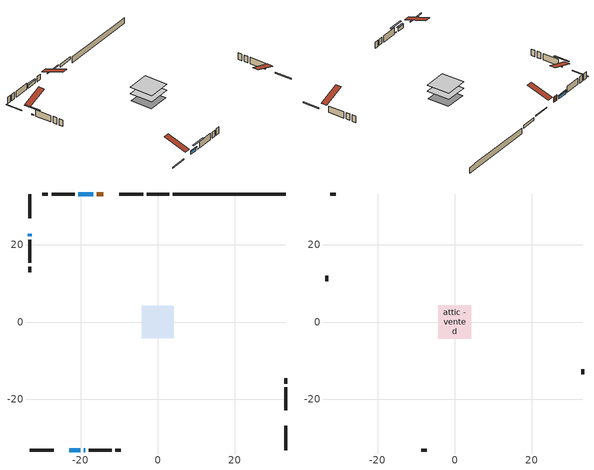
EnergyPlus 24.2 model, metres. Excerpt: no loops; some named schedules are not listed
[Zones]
conditioned space
 floor adiabatic (Floor2 construction): -1.14,-1.14 -1.14,1.14 1.14,1.14 1.14,-1.14 z1.07
 floor adiabatic (AdiabaticFloorConstruction): -4.2,-4.2 -4.2,4.2 4.2,4.2 4.2,-4.2 z1.07
 floor foundation (Slab1 construction): -4,-4 -4,4 4,4 4,-4 z-1.74
 floor foundation (Slab2 construction): -1.14,-1.14 -1.14,1.14 1.14,1.14 1.14,-1.14 z0
 wall outside (RimJoist1 construction): -3.77,33.2 -10.02,33.2 / -33.2,-33.2 -26.95,-33.2 / -33.2,33.2 -33.2,26.95 / 33.2,-33.2 33.2,-26.95 z1.07:1.37
 wall outside (AdiabaticWallConstruction 1): -14.08,33.2 -15.78,33.2 z1.07:3.1
 wall outside (AdiabaticWallConstruction): -16.71,33.2 -20.65,33.2 z1.07:2.23; -22.9,-33.2 -20.12,-33.2 z1.07:2.29; -19.2,-33.2 -18.85,-33.2 / -33.2,22.9 -33.2,22.21 z1.07:1.37
 wall outside (Wall1 construction): -21.58,33.2 -27.55,33.2 / -17.92,-33.2 -11.95,-33.2 / -33.2,21.29 -33.2,15.31 / 33.2,-22.89 33.2,-16.92 z1.07:3.51
 wall outside (Wall2 construction): -28.48,33.2 -29.93,33.2 / -11.02,-33.2 -9.57,-33.2 / -33.2,14.38 -33.2,12.94 / 33.2,-15.99 33.2,-14.54 z1.07:3.51
 wall foundation (FoundationWall1 construction): 3.88,33.2,-1.74 3.88,33.2,0.45 30.27,33.2,0.45 30.27,33.2,0.35 33.2,33.2,0.35 33.2,33.2,-1.74
 wall foundation (FoundationWall2 construction): 2.95,33.2 -2.84,33.2 z0:1.07
 window (WindowConstruction): -16.71,33.2 -20.65,33.2 z1.07:2.23
 window (WindowConstruction 1): -22.89,-33.2 -20.12,-33.2 z1.07:2.29
 window (WindowConstruction 2): -19.19,-33.2 -18.85,-33.2 z1.07:1.37
 window (WindowConstruction 3): -33.2,22.89 -33.2,22.22 z1.07:1.37
 door (Door): -14.08,33.2 -15.78,33.2 z1.07:3.1
 ceiling adiabatic (AdiabaticFloorConstruction): 4.2,-4.2 4.2,4.2 -4.2,4.2 -4.2,-4.2 z1.07
attic - vented
 floor to conditioned space (Floor1 construction Reversed): -4.28,-4.28 -4.28,4.28 4.28,4.28 4.28,-4.28 z3.51
 wall outside (Wall3 construction): -30.86,33.2 -32.28,33.2 / -8.64,-33.2 -7.23,-33.2 / -33.2,12.01 -33.2,10.59 / 33.2,-13.61 33.2,-12.2 z1.07:3.51
 roof outside (Roof1 construction): -13.15,33.2,3.51 -13.15,24.86,6.29 -10.95,24.86,6.29 -10.95,33.2,3.51; -23.82,-33.2,3.51 -23.82,-24.86,6.29 -26.02,-24.86,6.29 -26.02,-33.2,3.51; -33.2,23.82,3.51 -24.86,23.82,6.29 -24.86,26.02,6.29 -33.2,26.02,3.51; 33.2,-23.82,3.51 24.86,-23.82,6.29 24.86,-26.02,6.29 33.2,-26.02,3.51
shading: -20.85,33.2 -16.51,33.2 -16.51,33.62 -20.85,33.62 z2.43; -19.92,-33.2 -23.1,-33.2 -23.1,-33.62 -19.92,-33.62 z2.49; -16.21,-33.2 -21.83,-33.2 -21.83,-33.62 -16.21,-33.62 z4.01; -33.2,19.58 -33.2,25.53 -33.62,25.53 -33.62,19.58 z4.01
[Building]
Building 1: Terrain=Suburbs
[Site:Location]
Winnipeg Intl AP_MB: Latitude {deg}=49.91; Longitude {deg}=-97.24; Time Zone {hr}=-6; Elevation {m}=239; Keep Site Location Information=Yes
[Site:GroundTemperature:Shallow]
-2.46526, -5.11642, -5.32873, -4.07063, 0.979979, 6.00706, 10.3653, 13.1261, 13.3606, 11.1152, 6.8681, 1.99523
[Site:WaterMainsTemperature]
Calculation Method=Schedule; Temperature Schedule=mains temperature schedule
[Material] Roughness=Rough; Thermal Absorptance=0.9
Name | Thickness {m} | Conductivity {W/m-K} | Density {kg/m3} | Specific Heat {J/kg-K} | Solar Absorptance | Visible Absorptance
asphalt or fiberglass shingles | 0.00635 | 0.162714 | 1121.4 | 1465.45 | 0.84 | 0.84
ceiling loosefill ins | 0.338667 | 0.0480833 | 16.02 | 1046.75 | 0.7 | 0.7
ceiling stud and cavity | 0.1397 | 0.325149 | 65.682 | 1177.47 | 0.7 | 0.7
concrete 4.0 in. | 0.1016 | 1.803125 | 2242.8 | 837.4 | 0.7 | 0.7
concrete 8.0 in. | 0.2032 | 1.803125 | 2242.8 | 837.4 | 0.7 | 0.7
door material | 0.04445 | 0.0451087 | 512.64 | 1214.23 | 0.7 | 0.7
exterior vertical ins | 0.010873 | 0.029427 | 32.04 | 1214.23 | 0.7 | 0.7
exterior vertical ins 1 | 0.0425929 | 0.029427 | 32.04 | 1214.23 | 0.7 | 0.7
floor covering | 0.0127 | 9.015625 | 54.468 | 1339.84 | 0.6 | 0.6
floor covering 1 | 0.0127 | 0.0433444 | 54.468 | 1339.84 | 0.6 | 0.6
floor rigid ins; wall rigid ins 1 | 0.512978 | 0.029427 | 32.04 | 1214.23 | 0.7 | 0.7
floor stud and cavity | 0.0889 | 0.213749 | 50.32683 | 1063.81 | 0.7 | 0.7
floor stud and cavity 1 | 0.1397 | 1.75129 | 37.0049 | 1207.88 | 0.7 | 0.7
furniture material conditioned space 1 | 0.1524 | 0.115458 | 640.8 | 1214.23 | 0.6 | 0.6
gypsum board | 0.0127 | 0.160291 | 801 | 837.4 | 0.6 | 0.6
gypsum board 1 | 0.0127 | 0.160291 | 801 | 837.4 | 0.7 | 0.7
osb sheathing 0.5 in. | 0.0127 | 0.115458 | 512.64 | 1214.23 | 0.7 | 0.7
osb sheathing 0.75 in. | 0.01905 | 0.115458 | 512.64 | 1214.23 | 0.7 | 0.7
osb sheathing 2.0 in. | 0.0508 | 0.115458 | 512.64 | 1214.23 | 0.7 | 0.7
rim joist stud and cavity | 0.0508 | 0.101023 | 125.044 | 1163.47 | 0.6 | 0.6
wall rigid ins | 0.051816 | 0.029427 | 32.04 | 1214.23 | 0.7 | 0.7
wall stud and cavity | 0.1397 | 0.107651 | 139.0536 | 1170.24 | 0.7 | 0.7
wall stud and cavity 1 | 0.1397 | 0.241155 | 139.0536 | 1170.24 | 0.7 | 0.7
wall stud and cavity 2 | 0.0889 | 6.1454 | 50.32683 | 1063.81 | 0.6 | 0.6
wall stud and cavity 3 | 0.0889 | 0.380278 | 52.3479 | 1209.89 | 0.7 | 0.7
wall stud and cavity 4 | 0.0889 | 0.391764 | 83.0341 | 1211.67 | 0.7 | 0.7
wood siding | 0.0254 | 0.102417 | 544.68 | 1172.36 | 0.4 | 0.4
wood siding 1 | 0.00254 | 0.102417 | 544.68 | 1172.36 | 0.4 | 0.4
wood siding 2; wood siding 3; wood siding 4 | 0.0254 | 0.102417 | 544.68 | 1172.36 | 0.7 | 0.7
[WindowMaterial:SimpleGlazingSystem]
Name | U-Factor {W/m2-K} | Solar Heat Gain Coefficient
WindowMaterial | 2.14969 | 0.62
WindowMaterial 1 | 2.13606 | 0.63
WindowMaterial 2 | 3.07009 | 0.43
[Construction]
AdiabaticFloorConstruction: floor stud and cavity 1, floor rigid ins, osb sheathing 0.75 in., floor covering 1
AdiabaticWallConstruction: wood siding 3, wall rigid ins 1, wall stud and cavity 3, gypsum board
AdiabaticWallConstruction 1: wood siding 4, wall rigid ins 1, wall stud and cavity 3, gypsum board
Door: door material
Floor1 construction Reversed: gypsum board, ceiling stud and cavity, ceiling loosefill ins
Floor2 construction: floor stud and cavity, floor covering
FoundationWall1 construction; FoundationWall2 construction: concrete 8.0 in., gypsum board 1
furniture construction conditioned space 1: furniture material conditioned space 1
PartitionWallConstruction: gypsum board, wall stud and cavity 4, gypsum board
RimJoist1 construction: wood siding 2, osb sheathing 2.0 in., rim joist stud and cavity
Roof1 construction: asphalt or fiberglass shingles
Slab1 construction; Slab2 construction: concrete 4.0 in.
Wall1 construction: wood siding, osb sheathing 0.5 in., wall stud and cavity, gypsum board
Wall2 construction: wood siding, wall rigid ins, osb sheathing 0.5 in., wall stud and cavity 1, gypsum board
Wall3 construction: wood siding 1, wall stud and cavity 2
WindowConstruction: WindowMaterial
WindowConstruction 1: WindowMaterial 1
WindowConstruction 2; WindowConstruction 3: WindowMaterial 2
[Zone] Multiplier=1; Part of Total Floor Area=Yes
Name | Volume {m3}
attic - vented | 33.1228
conditioned space | 336.3
[Space]
Name | Zone | Volume {m3}
attic - vented 1 | attic - vented | 33.1228
conditioned space 1 | conditioned space | 336.3
[ZoneInfiltration:EffectiveLeakageArea]
infil attic - vented 1: Zone or Space=attic - vented 1; Schedule=Always On Discrete; Effective Air Leakage Area {cm2}=2445.67; Stack Coefficient=0.000362947; Wind Coefficient=1.28719e-05
[ZoneMixing]
whole house fan mix: Zone or Space=attic - vented; Schedule=Always On Continuous; Design Flow Rate Calculation Method=Flow/Zone; Design Flow Rate {m3/s}=0; Source Zone or Space=conditioned space
[SurfaceProperty:ExposedFoundationPerimeter] Exposed Perimeter Calculation Method=TotalExposedPerimeter
Name | Total Exposed Perimeter {m}
Slab1 | 29.322
Slab2 | 5.79099
[InternalMass] Zone or ZoneList=conditioned space; Space or SpaceList=conditioned space 1
Name | Construction | Surface Area {m2}
furniture mass conditioned space 1 | furniture construction conditioned space 1 | 57.9807
partition wall mass | PartitionWallConstruction | 139.746
[Lights]
interior lighting: Zone or ZoneList or Space or SpaceList=conditioned space 1; Schedule=interior lighting schedule; Design Level Calculation Method=LightingLevel; Lighting Level {W}=343.2; Return Air Fraction=0; Fraction Radiant=0.6; Fraction Visible=0.2; Fraction Replaceable=1
[People]
occupants: Zone or ZoneList or Space or SpaceList=conditioned space 1; Number of People Schedule=occupants schedule; Number of People Calculation Method=People; Number of People=3; Fraction Radiant=0.314171; Sensible Heat Fraction=0.56303; Activity Level Schedule=occupants activity schedule; Carbon Dioxide Generation Rate {m3/s-W}=0; Enable ASHRAE 55 Comfort Warnings=No; Mean Radiant Temperature Calculation Type=EnclosureAveraged
[ElectricEquipment] Zone or ZoneList or Space or SpaceList=conditioned space 1; Design Level Calculation Method=EquipmentLevel
Name | Schedule | Design Level {W} | Fraction Latent | Fraction Radiant | Fraction Lost
clothes dryer | clothes dryer schedule | 140.772 | 0.015 | 0.081 | 0.85
clothes washer | clothes washer schedule | 32.1985 | 0.03 | 0.162 | 0.7
cooking range | cooking range schedule | 215.147 | 0.08 | 0.432 | 0.2
dishwasher | dishwasher schedule | 66.8632 | 0.3 | 0.18 | 0.4
fridge | fridge schedule | 72.9452 | 0 | 0.6 | 0
mech vent house fan | mech vent house fan schedule | 10 | 0 | 0 | 1
mech vent house fan cfis | mech vent house fan cfis schedule | 0 | 0 | 0 | 0
misc plug loads | misc plug loads schedule | 494.7 | 0.045 | 0.513 | 0.1
whole house fan | Always On Discrete | 0 | 0 | 0 | 1
[OtherEquipment] Zone or ZoneList or Space or SpaceList=conditioned space 1; Design Level Calculation Method=EquipmentLevel
Name | Fuel Type | Schedule | Design Level {W} | Fraction Latent | Fraction Radiant | Fraction Lost
clothes dryer 1 | Electricity | clothes dryer schedule | 0 | 0.015 | 0.081 | 0.85
cooking range 1 | Electricity | cooking range schedule | 0 | 0.08 | 0.432 | 0.2
general water use latent | None | general water use schedule | 62.594 | 1 | 0 | 0
general water use sensible | None | general water use schedule | -61.6891 | 0 | 0.6 | 0
mech vent house fan latent load | None | Always On Discrete | 0 | 1 | 0 | 0
mech vent house fan sensible load | None | Always On Discrete | 0 | 0 | 0 | 0
water heater energy adjustment1 | NaturalGas | Always On Discrete | 0.01 | 0 | 0 | 1
[ZoneInfiltration:DesignFlowRate] Zone or ZoneList or Space or SpaceList=conditioned space 1; Schedule=Always On Discrete; Design Flow Rate Calculation Method=Flow/Zone; Design Flow Rate {m3/s}=0
infil flow; natural vent flow; whole house fan flow
[AvailabilityManager:Scheduled]
furnace airloop Availability Manager: Schedule=Always On Discrete
[Foundation:Kiva] Initial Indoor Air Temperature {C}=21; Wall Depth Below Slab {m}=0.2032; Custom Block X Position 1 {m}=0.2159; Custom Block Z Position 1 {m}=0
Name | Wall Height Above Grade {m} | Custom Block Material Name 1 | Custom Block Depth 1 {m}
Foundation Kiva 1 | 0.449976 | exterior vertical ins | 2.189988
Foundation Kiva 2 | 1.07 | exterior vertical ins 1 | 1.07
[Foundation:Kiva:Settings]
Soil Conductivity {W/m-K}=0.849921; Soil Density {kg/m3}=1842.3; Soil Specific Heat {J/kg-K}=418.7; Ground Solar Absorptivity=0.9; Ground Thermal Absorptivity=0.9; Ground Surface Roughness {m}=0.03; Far-Field Width {m}=40; Deep-Ground Boundary Condition=ZeroFlux; Deep-Ground Depth {m}=40; Minimum Cell Dimension {m}=0.2; Maximum Cell Growth Coefficient=3; Simulation Timestep=Timestep
[Exterior:Lights]
exterior lighting: Schedule=exterior lighting schedule; Design Level {W}=75.6
[EnergyManagementSystem:GlobalVariable]
furnace_airloop_Fan_RTF
infil_program_Qfan
infil_program_Qinf
natural_vent_program_Qnv
natural_vent_program_Qwhf
[EnergyManagementSystem:Sensor]
Name | Output:Variable or Output:Meter Index Key | Output:Variable or Output:Meter
airflow_gain | infil flow | Infiltration Sensible Heat Gain Energy
airflow_gain_1 | natural vent flow | Infiltration Sensible Heat Gain Energy
airflow_gain_2 | whole house fan flow | Infiltration Sensible Heat Gain Energy
airflow_loss | infil flow | Infiltration Sensible Heat Loss Energy
airflow_loss_1 | natural vent flow | Infiltration Sensible Heat Loss Energy
airflow_loss_2 | whole house fan flow | Infiltration Sensible Heat Loss Energy
clg_load_cond |  | Cooling:EnergyTransfer:Zone:CONDITIONED SPACE
clg_sp_s; clg_sp_s_1 | cooling setpoint | Schedule Value
clothes_dryer_exhaust_0_sch_s | clothes dryer exhaust 0 schedule | Schedule Value
cool_season | cooling season schedule | Schedule Value
htg_load_cond |  | Heating:EnergyTransfer:Zone:CONDITIONED SPACE
htg_sp_s; htg_sp_s_1 | heating setpoint | Schedule Value
ig_ee_conv | clothes dryer | Electric Equipment Convective Heating Energy
ig_ee_conv_2 | cooking range | Electric Equipment Convective Heating Energy
ig_ee_conv_4 | fridge | Electric Equipment Convective Heating Energy
ig_ee_conv_5 | misc plug loads | Electric Equipment Convective Heating Energy
ig_ee_conv_6 | whole house fan | Electric Equipment Convective Heating Energy
ig_ee_rad | clothes dryer | Electric Equipment Radiant Heating Energy
ig_ee_rad_2 | cooking range | Electric Equipment Radiant Heating Energy
ig_ee_rad_4 | fridge | Electric Equipment Radiant Heating Energy
ig_ee_rad_5 | misc plug loads | Electric Equipment Radiant Heating Energy
ig_ee_rad_6 | whole house fan | Electric Equipment Radiant Heating Energy
ig_lgt_conv | interior lighting | Lights Convective Heating Energy
ig_lgt_rad | interior lighting | Lights Radiant Heating Energy
ig_lgt_vis | interior lighting | Lights Visible Radiation Heating Energy
ig_oe_conv | clothes dryer 1 | Other Equipment Convective Heating Energy
ig_oe_conv_1 | cooking range 1 | Other Equipment Convective Heating Energy
ig_oe_conv_2 | general water use latent | Other Equipment Convective Heating Energy
ig_oe_conv_3 | general water use sensible | Other Equipment Convective Heating Energy
ig_oe_conv_4 | water heater energy adjustment1 | Other Equipment Convective Heating Energy
ig_oe_rad | clothes dryer 1 | Other Equipment Radiant Heating Energy
ig_oe_rad_1 | cooking range 1 | Other Equipment Radiant Heating Energy
ig_oe_rad_2 | general water use latent | Other Equipment Radiant Heating Energy
ig_oe_rad_3 | general water use sensible | Other Equipment Radiant Heating Energy
ig_oe_rad_4 | water heater energy adjustment1 | Other Equipment Radiant Heating Energy
ig_ppl_conv | occupants | People Convective Heating Energy
ig_ppl_rad | occupants | People Radiant Heating Energy
im_conv | furniture mass conditioned space 1 | Surface Inside Face Convection Heat Gain Energy
im_conv_1 | partition wall mass | Surface Inside Face Convection Heat Gain Energy
im_ig | furniture mass conditioned space 1 | Surface Inside Face Internal Gains Radiation Heat Gain Energy
im_ig_1 | partition wall mass | Surface Inside Face Internal Gains Radiation Heat Gain Energy
im_lgt | furniture mass conditioned space 1 | Surface Inside Face Lights Radiation Heat Gain Energy
im_lgt_1 | partition wall mass | Surface Inside Face Lights Radiation Heat Gain Energy
im_sol | furniture mass conditioned space 1 | Surface Inside Face Solar Radiation Heat Gain Energy
im_sol_1 | partition wall mass | Surface Inside Face Solar Radiation Heat Gain Energy
im_surf | furniture mass conditioned space 1 | Surface Inside Face Net Surface Thermal Radiation Heat Gain Energy
im_surf_1 | partition wall mass | Surface Inside Face Net Surface Thermal Radiation Heat Gain Energy
mv_conv | mech vent house fan | Electric Equipment Convective Heating Energy
mv_conv_1 | mech vent house fan cfis | Electric Equipment Convective Heating Energy
mv_conv_2 | mech vent house fan latent load | Other Equipment Convective Heating Energy
mv_conv_3 | mech vent house fan sensible load | Other Equipment Convective Heating Energy
mv_rad | mech vent house fan | Electric Equipment Radiant Heating Energy
mv_rad_1 | mech vent house fan cfis | Electric Equipment Radiant Heating Energy
mv_rad_2 | mech vent house fan latent load | Other Equipment Radiant Heating Energy
mv_rad_3 | mech vent house fan sensible load | Other Equipment Radiant Heating Energy
natural_vent_s | natural vent schedule | Schedule Value
out_pb_s |  | Site Outdoor Air Barometric Pressure
out_wt_s |  | Site Outdoor Air Humidity Ratio
site_vw_s |  | Site Wind Speed
ss_back_out | Window1 | Surface Window Shortwave from Zone Back Out Window Heat Transfer Rate
ss_back_out_1 | Window4 | Surface Window Shortwave from Zone Back Out Window Heat Transfer Rate
ss_back_out_2 | Window6 | Surface Window Shortwave from Zone Back Out Window Heat Transfer Rate
ss_back_out_3 | Window7 | Surface Window Shortwave from Zone Back Out Window Heat Transfer Rate
ss_conv | Door1 | Surface Inside Face Convection Heat Gain Energy
ss_conv_1 | Window1 | Surface Inside Face Convection Heat Gain Energy
ss_conv_2 | Window4 | Surface Inside Face Convection Heat Gain Energy
ss_conv_3 | Window6 | Surface Inside Face Convection Heat Gain Energy
ss_conv_4 | Window7 | Surface Inside Face Convection Heat Gain Energy
ss_ig | Door1 | Surface Inside Face Internal Gains Radiation Heat Gain Energy
ss_ig_1 | Window1 | Surface Inside Face Internal Gains Radiation Heat Gain Energy
ss_ig_2 | Window4 | Surface Inside Face Internal Gains Radiation Heat Gain Energy
ss_ig_3 | Window6 | Surface Inside Face Internal Gains Radiation Heat Gain Energy
ss_ig_4 | Window7 | Surface Inside Face Internal Gains Radiation Heat Gain Energy
ss_lgt | Door1 | Surface Inside Face Lights Radiation Heat Gain Energy
ss_sol | Door1 | Surface Inside Face Solar Radiation Heat Gain Energy
ss_surf | Door1 | Surface Inside Face Net Surface Thermal Radiation Heat Gain Energy
ss_surf_1 | Window1 | Surface Inside Face Net Surface Thermal Radiation Heat Gain Energy
ss_surf_2 | Window4 | Surface Inside Face Net Surface Thermal Radiation Heat Gain Energy
ss_surf_3 | Window6 | Surface Inside Face Net Surface Thermal Radiation Heat Gain Energy
ss_surf_4 | Window7 | Surface Inside Face Net Surface Thermal Radiation Heat Gain Energy
ss_trans_in | Window1 | Surface Window Transmitted Solar Radiation Rate
ss_trans_in_1 | Window4 | Surface Window Transmitted Solar Radiation Rate
ss_trans_in_2 | Window6 | Surface Window Transmitted Solar Radiation Rate
ss_trans_in_3 | Window7 | Surface Window Transmitted Solar Radiation Rate
ss_trans_out | Window1 | Surface Inside Face Initial Transmitted Diffuse Transmitted Out Window Solar Radiation Rate
ss_trans_out_1 | Window4 | Surface Inside Face Initial Transmitted Diffuse Transmitted Out Window Solar Radiation Rate
ss_trans_out_2 | Window6 | Surface Inside Face Initial Transmitted Diffuse Transmitted Out Window Solar Radiation Rate
ss_trans_out_3 | Window7 | Surface Inside Face Initial Transmitted Diffuse Transmitted Out Window Solar Radiation Rate
s_conv | Floor1 | Surface Inside Face Convection Heat Gain Energy
s_conv_1 | Floor2 | Surface Inside Face Convection Heat Gain Energy
s_conv_10 | Slab1 | Surface Inside Face Convection Heat Gain Energy
s_conv_11 | Slab2 | Surface Inside Face Convection Heat Gain Energy
s_conv_12 | Wall1:0 | Surface Inside Face Convection Heat Gain Energy
s_conv_13 | Wall1:180 | Surface Inside Face Convection Heat Gain Energy
s_conv_14 | Wall1:270 | Surface Inside Face Convection Heat Gain Energy
s_conv_15 | Wall1:90 | Surface Inside Face Convection Heat Gain Energy
s_conv_16 | Wall2:0 | Surface Inside Face Convection Heat Gain Energy
s_conv_17 | Wall2:180 | Surface Inside Face Convection Heat Gain Energy
s_conv_18 | Wall2:270 | Surface Inside Face Convection Heat Gain Energy
s_conv_19 | Wall2:90 | Surface Inside Face Convection Heat Gain Energy
s_conv_2 | FoundationWall1 | Surface Inside Face Convection Heat Gain Energy
s_conv_3 | FoundationWall2 | Surface Inside Face Convection Heat Gain Energy
s_conv_4 | inferred conditioned ceiling | Surface Inside Face Convection Heat Gain Energy
s_conv_5 | inferred conditioned floor | Surface Inside Face Convection Heat Gain Energy
s_conv_6 | RimJoist1:0 | Surface Inside Face Convection Heat Gain Energy
s_conv_7 | RimJoist1:180 | Surface Inside Face Convection Heat Gain Energy
s_conv_8 | RimJoist1:270 | Surface Inside Face Convection Heat Gain Energy
s_conv_9 | RimJoist1:90 | Surface Inside Face Convection Heat Gain Energy
s_ig | Floor1 | Surface Inside Face Internal Gains Radiation Heat Gain Energy
s_ig_1 | Floor2 | Surface Inside Face Internal Gains Radiation Heat Gain Energy
s_ig_10 | Slab1 | Surface Inside Face Internal Gains Radiation Heat Gain Energy
s_ig_11 | Slab2 | Surface Inside Face Internal Gains Radiation Heat Gain Energy
s_ig_12 | Wall1:0 | Surface Inside Face Internal Gains Radiation Heat Gain Energy
s_ig_13 | Wall1:180 | Surface Inside Face Internal Gains Radiation Heat Gain Energy
s_ig_14 | Wall1:270 | Surface Inside Face Internal Gains Radiation Heat Gain Energy
s_ig_15 | Wall1:90 | Surface Inside Face Internal Gains Radiation Heat Gain Energy
s_ig_16 | Wall2:0 | Surface Inside Face Internal Gains Radiation Heat Gain Energy
s_ig_17 | Wall2:180 | Surface Inside Face Internal Gains Radiation Heat Gain Energy
s_ig_18 | Wall2:270 | Surface Inside Face Internal Gains Radiation Heat Gain Energy
s_ig_19 | Wall2:90 | Surface Inside Face Internal Gains Radiation Heat Gain Energy
s_ig_2 | FoundationWall1 | Surface Inside Face Internal Gains Radiation Heat Gain Energy
s_ig_3 | FoundationWall2 | Surface Inside Face Internal Gains Radiation Heat Gain Energy
s_ig_4 | inferred conditioned ceiling | Surface Inside Face Internal Gains Radiation Heat Gain Energy
s_ig_5 | inferred conditioned floor | Surface Inside Face Internal Gains Radiation Heat Gain Energy
s_ig_6 | RimJoist1:0 | Surface Inside Face Internal Gains Radiation Heat Gain Energy
s_ig_7 | RimJoist1:180 | Surface Inside Face Internal Gains Radiation Heat Gain Energy
s_ig_8 | RimJoist1:270 | Surface Inside Face Internal Gains Radiation Heat Gain Energy
s_ig_9 | RimJoist1:90 | Surface Inside Face Internal Gains Radiation Heat Gain Energy
s_lgt | Floor1 | Surface Inside Face Lights Radiation Heat Gain Energy
s_lgt_1 | Floor2 | Surface Inside Face Lights Radiation Heat Gain Energy
s_lgt_10 | Slab1 | Surface Inside Face Lights Radiation Heat Gain Energy
s_lgt_11 | Slab2 | Surface Inside Face Lights Radiation Heat Gain Energy
s_lgt_12 | Wall1:0 | Surface Inside Face Lights Radiation Heat Gain Energy
s_lgt_13 | Wall1:180 | Surface Inside Face Lights Radiation Heat Gain Energy
s_lgt_14 | Wall1:270 | Surface Inside Face Lights Radiation Heat Gain Energy
s_lgt_15 | Wall1:90 | Surface Inside Face Lights Radiation Heat Gain Energy
s_lgt_16 | Wall2:0 | Surface Inside Face Lights Radiation Heat Gain Energy
s_lgt_17 | Wall2:180 | Surface Inside Face Lights Radiation Heat Gain Energy
s_lgt_18 | Wall2:270 | Surface Inside Face Lights Radiation Heat Gain Energy
s_lgt_19 | Wall2:90 | Surface Inside Face Lights Radiation Heat Gain Energy
s_lgt_2 | FoundationWall1 | Surface Inside Face Lights Radiation Heat Gain Energy
s_lgt_3 | FoundationWall2 | Surface Inside Face Lights Radiation Heat Gain Energy
s_lgt_4 | inferred conditioned ceiling | Surface Inside Face Lights Radiation Heat Gain Energy
s_lgt_5 | inferred conditioned floor | Surface Inside Face Lights Radiation Heat Gain Energy
s_lgt_6 | RimJoist1:0 | Surface Inside Face Lights Radiation Heat Gain Energy
s_lgt_7 | RimJoist1:180 | Surface Inside Face Lights Radiation Heat Gain Energy
s_lgt_8 | RimJoist1:270 | Surface Inside Face Lights Radiation Heat Gain Energy
s_lgt_9 | RimJoist1:90 | Surface Inside Face Lights Radiation Heat Gain Energy
s_sol | Floor1 | Surface Inside Face Solar Radiation Heat Gain Energy
s_sol_1 | Floor2 | Surface Inside Face Solar Radiation Heat Gain Energy
s_sol_10 | Slab1 | Surface Inside Face Solar Radiation Heat Gain Energy
s_sol_11 | Slab2 | Surface Inside Face Solar Radiation Heat Gain Energy
s_sol_12 | Wall1:0 | Surface Inside Face Solar Radiation Heat Gain Energy
s_sol_13 | Wall1:180 | Surface Inside Face Solar Radiation Heat Gain Energy
s_sol_14 | Wall1:270 | Surface Inside Face Solar Radiation Heat Gain Energy
s_sol_15 | Wall1:90 | Surface Inside Face Solar Radiation Heat Gain Energy
s_sol_16 | Wall2:0 | Surface Inside Face Solar Radiation Heat Gain Energy
s_sol_17 | Wall2:180 | Surface Inside Face Solar Radiation Heat Gain Energy
s_sol_18 | Wall2:270 | Surface Inside Face Solar Radiation Heat Gain Energy
s_sol_19 | Wall2:90 | Surface Inside Face Solar Radiation Heat Gain Energy
s_sol_2 | FoundationWall1 | Surface Inside Face Solar Radiation Heat Gain Energy
s_sol_3 | FoundationWall2 | Surface Inside Face Solar Radiation Heat Gain Energy
s_sol_4 | inferred conditioned ceiling | Surface Inside Face Solar Radiation Heat Gain Energy
s_sol_5 | inferred conditioned floor | Surface Inside Face Solar Radiation Heat Gain Energy
s_sol_6 | RimJoist1:0 | Surface Inside Face Solar Radiation Heat Gain Energy
s_sol_7 | RimJoist1:180 | Surface Inside Face Solar Radiation Heat Gain Energy
s_sol_8 | RimJoist1:270 | Surface Inside Face Solar Radiation Heat Gain Energy
s_sol_9 | RimJoist1:90 | Surface Inside Face Solar Radiation Heat Gain Energy
s_surf | Floor1 | Surface Inside Face Net Surface Thermal Radiation Heat Gain Energy
s_surf_1 | Floor2 | Surface Inside Face Net Surface Thermal Radiation Heat Gain Energy
s_surf_10 | Slab1 | Surface Inside Face Net Surface Thermal Radiation Heat Gain Energy
s_surf_11 | Slab2 | Surface Inside Face Net Surface Thermal Radiation Heat Gain Energy
s_surf_12 | Wall1:0 | Surface Inside Face Net Surface Thermal Radiation Heat Gain Energy
s_surf_13 | Wall1:180 | Surface Inside Face Net Surface Thermal Radiation Heat Gain Energy
s_surf_14 | Wall1:270 | Surface Inside Face Net Surface Thermal Radiation Heat Gain Energy
s_surf_15 | Wall1:90 | Surface Inside Face Net Surface Thermal Radiation Heat Gain Energy
s_surf_16 | Wall2:0 | Surface Inside Face Net Surface Thermal Radiation Heat Gain Energy
s_surf_17 | Wall2:180 | Surface Inside Face Net Surface Thermal Radiation Heat Gain Energy
s_surf_18 | Wall2:270 | Surface Inside Face Net Surface Thermal Radiation Heat Gain Energy
s_surf_19 | Wall2:90 | Surface Inside Face Net Surface Thermal Radiation Heat Gain Energy
